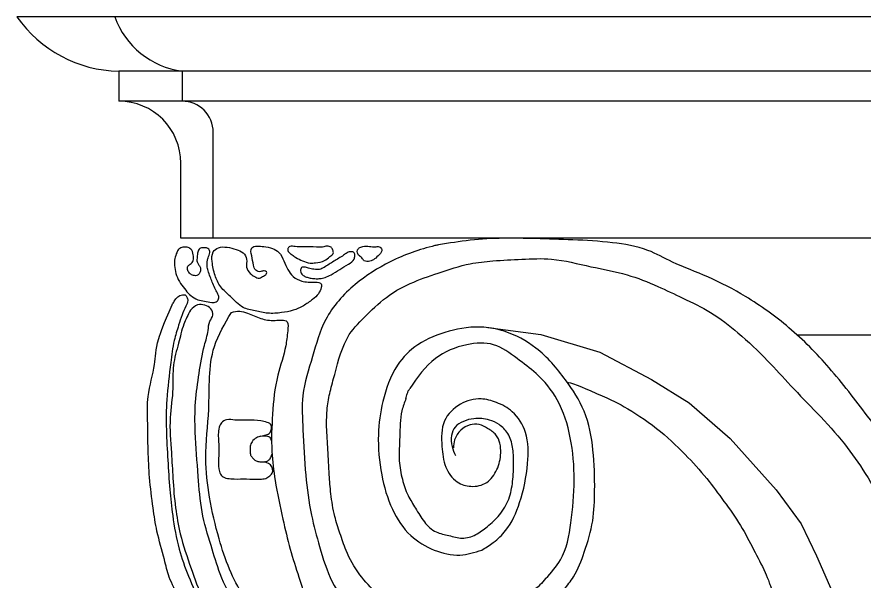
# Model space of a CAD drawing. Header units: millimetres. Extents: x 0 to 1128, y 0 to 3594.
# Drawn here: x 340.7 to 511.7, y 3479.7 to 3593.6 of the extents above; entities that cross this region are included whole.
import ezdxf

# ---------------------------------------------------------------- set-up
doc = ezdxf.new("R2010")
doc.units = ezdxf.units.MM
doc.layers.add('ceco.net 396 Corinthian column', color=7, linetype='Continuous')

msp = doc.modelspace()

# ---------------------------------------------------------------- linework, layer by layer
at = {"layer": 'ceco.net 396 Corinthian column'}
for p, q in [((880.74, 3593.56), (340.7, 3593.56)), ((556.01, 3582.62), (361.26, 3582.62)), ((361.26, 3582.62), (361.26, 3576.56)), ((374.03, 3582.62), (374.03, 3576.56)), ((551.87, 3576.56), (361.26, 3576.56)), ((380.33, 3548.9), (380.33, 3570.27)), ((373.78, 3548.9), (373.78, 3564.04)), ((547.76, 3548.9), (373.78, 3548.9)), ((553.63, 3529.37), (498.22, 3529.37))]:
    msp.add_line(p, q, dxfattribs=at)
msp.add_lwpolyline([(435.77, 3530.87), (446.48, 3529.47), (458.35, 3525.9), (468.76, 3520.38), (476.4, 3515.67), (484.69, 3508.52), (493.96, 3498.1), (499, 3491.28), (502.09, 3484.79), (505.67, 3476.67), (505.99, 3475.69)], dxfattribs=at)
for centre, radius, start, end in [((361.76, 3608.35), 25.73, 215.0711, 268.8679), ((376.25, 3599.25), 16.78, 199.8193, 262.3974), ((361.26, 3564.04), 12.53, 0, 90), ((374.03, 3570.27), 6.29, 0, 90)]:
    msp.add_arc(centre, radius, start, end, dxfattribs=at)
for points, knots in [([(538, 3455.1), (538, 3455.1), (537.17, 3462.76), (532.79, 3472.55), (527.93, 3487.28), (521.97, 3500.73), (513.03, 3512.15), (505.06, 3522.66), (496.92, 3530.96), (488.51, 3536.93), (480.5, 3541.17), (473.63, 3543.6), (467.62, 3547.02), (460.66, 3548.17), (453.06, 3548.61), (445.7, 3548.81), (438.8, 3548.99), (432.25, 3548.61), (427.93, 3547.92), (425.8, 3547.58), (425.56, 3547.52), (422.2, 3546.77), (416.24, 3544.61), (408.54, 3539.74), (402.63, 3533.16), (400.4, 3524.95), (398.02, 3517.62), (398.49, 3509.48), (398.85, 3501.45), (399.89, 3493.51), (401.85, 3486.35), (403.85, 3479.76), (407.57, 3474.29), (412.44, 3471.13), (417.34, 3468.48), (422.87, 3467.68), (428.13, 3467.39), (433.47, 3467.65), (438.44, 3468.66), (443.57, 3471.39), (447.64, 3474.17), (450.24, 3476.83), (451.17, 3478.02)], [0.3376614, 0.3376614, 0.3376614, 0.3376614, 0.3382944, 0.3515998, 0.360868, 0.3717395, 0.3829936, 0.3919379, 0.4001556, 0.4078907, 0.4140453, 0.4195997, 0.4235408, 0.4288041, 0.4345377, 0.4399676, 0.4446365, 0.4494088, 0.4540486, 0.4540486, 0.4540486, 0.4545871, 0.4614571, 0.4675179, 0.4741493, 0.4798402, 0.4856358, 0.4905795, 0.497184, 0.5030103, 0.5077316, 0.5131545, 0.51778, 0.521578, 0.5255443, 0.5296657, 0.5334308, 0.5369072, 0.5411632, 0.5441804, 0.549404, 0.5515082, 0.5515082, 0.5515082, 0.5515082]), ([(377.08, 3545.13), (377.1, 3545.45), (377.14, 3546.05), (377.52, 3546.88), (378.28, 3547.02), (378.88, 3546.99), (379.55, 3546.76), (379.75, 3545.85), (379.3, 3545.1), (379.06, 3544.11), (379.06, 3543.11), (379.39, 3541.98), (379.79, 3540.87), (380.26, 3539.7), (380.75, 3538.61), (381.3, 3537.67), (381.57, 3536.7), (380.95, 3535.92), (379.81, 3535.91), (378.61, 3536.22), (377.1, 3536.44), (375.76, 3537.22), (374.72, 3538.47), (373.69, 3539.78), (372.85, 3541.32), (372.56, 3542.94), (372.42, 3544.44), (372.83, 3545.6), (373.17, 3546.59), (374.01, 3547.15), (374.96, 3547.16), (376.01, 3546.73), (376.33, 3545.61), (376.45, 3544.44), (375.84, 3543.69), (375.04, 3543.28), (375.15, 3542.38), (375.6, 3541.7), (376.33, 3541.34), (377.16, 3541.3), (377.58, 3541.88), (377.83, 3542.44), (377.75, 3543.11), (377.33, 3543.58), (376.97, 3544.25), (377.04, 3544.79), (377.08, 3545.13)], [0, 0, 0, 0, 0.0039521, 0.0072229, 0.0097328, 0.0124983, 0.0145834, 0.017472, 0.0219951, 0.0248371, 0.0294895, 0.0337526, 0.038877, 0.0435167, 0.0488383, 0.0530766, 0.0567316, 0.059801, 0.0634612, 0.0694161, 0.0748983, 0.0814652, 0.0873216, 0.0942173, 0.1013856, 0.1079088, 0.1137699, 0.1189545, 0.1225781, 0.1259262, 0.1302418, 0.1334818, 0.1385744, 0.1430549, 0.146986, 0.1494361, 0.1528825, 0.1559901, 0.159075, 0.1623561, 0.1646753, 0.1670762, 0.1696844, 0.1721698, 0.1744829, 0.1784565, 0.1784565, 0.1784565, 0.1784565]), ([(387.79, 3541.78), (387.47, 3542.18), (386.8, 3543.03), (387.29, 3544.63), (386.44, 3546.1), (384.85, 3546.69), (383.2, 3547.16), (381.48, 3547.19), (379.98, 3546.1), (380.09, 3543.84), (380.55, 3541.49), (381.72, 3538.91), (384.02, 3537.09), (385.95, 3534.75), (388.84, 3534.27), (391.39, 3533.63), (393.99, 3533.84), (396.44, 3534.25), (398.56, 3535.23), (400.24, 3536.39), (401.58, 3537.61), (402.11, 3538.69), (402.27, 3539.97), (400.22, 3540.08), (398.47, 3539.99), (396.38, 3541.02), (395.32, 3542.61), (394.59, 3544.34), (393.8, 3546.03), (392.23, 3547.01), (390.64, 3547.17), (389.3, 3547.41), (387.67, 3547.08), (388.19, 3545.14), (388.36, 3543.79), (388.73, 3542.33), (389.87, 3542.03), (390.54, 3542.45), (391.27, 3542.17), (391, 3541.43), (390.33, 3541.28), (389.65, 3540.67), (388.59, 3541.13), (388.05, 3541.57), (387.79, 3541.78)], [0, 0, 0, 0, 0.0057608, 0.0122047, 0.0179741, 0.0241533, 0.0317531, 0.0386786, 0.0439307, 0.0518091, 0.0630932, 0.0733881, 0.0844587, 0.0978464, 0.1079106, 0.1182125, 0.1292799, 0.1386764, 0.1477526, 0.1566947, 0.1632077, 0.168771, 0.1715328, 0.1763436, 0.1874397, 0.1952719, 0.2021779, 0.2097985, 0.2178526, 0.2238571, 0.2309063, 0.2364556, 0.2408245, 0.2472685, 0.2547613, 0.2592952, 0.2635664, 0.2663694, 0.2683959, 0.2709764, 0.2730029, 0.2765497, 0.2807832, 0.2849985, 0.2849985, 0.2849985, 0.2849985]), ([(396.26, 3545.55), (396.01, 3545.7), (395.56, 3545.98), (395.21, 3546.79), (395.93, 3547.42), (397.02, 3547.15), (398.8, 3547.12), (400.64, 3547.2), (402.32, 3547.04), (403.25, 3547.38), (404.14, 3547.21), (404.49, 3546.54), (404.69, 3545.71), (403.72, 3545.12), (402.75, 3544.18), (401.23, 3543.96), (399.71, 3543.81), (398.37, 3544.35), (397.14, 3544.87), (396.5, 3545.37), (396.26, 3545.55)], [0, 0, 0, 0, 0.00345148, 0.00637556, 0.00870988, 0.01300693, 0.01896156, 0.03019413, 0.03498494, 0.03867812, 0.04192228, 0.04466892, 0.04732967, 0.05106571, 0.056383, 0.06387357, 0.06833821, 0.07455434, 0.08061161, 0.08423037, 0.08423037, 0.08423037, 0.08423037]), ([(409.75, 3546.95), (409.61, 3546.8), (409.24, 3546.39), (409.57, 3545.44), (410.33, 3545.01), (410.83, 3544.15), (411.97, 3544.17), (412.99, 3544.75), (413.78, 3545.49), (414.66, 3546.52), (413.82, 3547.32), (412.89, 3547.09), (411.81, 3547.29), (410.66, 3547.4), (410, 3547.07), (409.75, 3546.95)], [0, 0, 0, 0, 0.00233122, 0.00623565, 0.00975296, 0.01270895, 0.01730176, 0.02130387, 0.02665567, 0.03109977, 0.03419219, 0.03737509, 0.0419679, 0.04733857, 0.05064088, 0.05064088, 0.05064088, 0.05064088]), ([(398.1, 3541.83), (398.03, 3542), (397.86, 3542.37), (398.07, 3543.06), (398.85, 3543.15), (399.62, 3542.79), (400.64, 3542.64), (401.77, 3542.49), (403.11, 3543.24), (404.64, 3544.29), (406.25, 3545.17), (407.32, 3546.01), (408.07, 3546.27), (408.87, 3546.06), (408.92, 3545.34), (408.78, 3544.39), (406.78, 3543.19), (404.96, 3541.94), (403, 3540.99), (401.96, 3540.75), (401.02, 3540.72), (400.14, 3540.8), (399.34, 3541.01), (398.59, 3541.24), (398.27, 3541.63), (398.1, 3541.83)], [0, 0, 0, 0, 0.0021529, 0.0047537, 0.0071219, 0.0103343, 0.0149227, 0.0194242, 0.0235079, 0.0326323, 0.0418683, 0.0452881, 0.0487492, 0.0512319, 0.0535992, 0.0563436, 0.0625331, 0.0787962, 0.0841465, 0.0882296, 0.0914455, 0.0953212, 0.0986254, 0.1013933, 0.1044815, 0.1044815, 0.1044815, 0.1044815]), ([(447.42, 3480.21), (447.06, 3479.77), (445.78, 3478.31), (442.91, 3476.4), (439.39, 3474.02), (435.43, 3472.29), (431.47, 3471.66), (427.75, 3471.24), (423.92, 3471.87), (420.39, 3473.38), (416.52, 3474.69), (413.1, 3477.38), (409.63, 3480.98), (407.27, 3485.27), (405.92, 3489.34), (404.66, 3493.1), (404.06, 3497.08), (403.68, 3501.57), (403.53, 3506.07), (403.15, 3510.55), (403.24, 3514.51), (403.9, 3518.06), (405.32, 3523), (406.68, 3528.89), (411.5, 3533.63), (415.4, 3537.38), (420.42, 3540.06), (425.95, 3541.95), (431.46, 3543.81), (437.18, 3544.41), (442.65, 3544.69), (449.35, 3544.97), (456.34, 3543.09), (463.65, 3541.84), (469.76, 3539.38), (475.33, 3536.73), (481, 3534.02), (486.66, 3529.6), (491.99, 3524.58), (497.05, 3518.91), (502.4, 3513.49), (507.66, 3507.77), (512.2, 3501.26), (515.75, 3494.98), (519.11, 3488.85), (521.97, 3483.15), (524.17, 3477.58), (525.37, 3472.47), (527.53, 3467.64), (529.22, 3462.94), (529.84, 3459.07), (530.09, 3457.66), (530.26, 3455.94)], [0.1414173, 0.1414173, 0.1414173, 0.1414173, 0.1426489, 0.1455933, 0.1487545, 0.1518165, 0.1547788, 0.1573651, 0.159833, 0.1630226, 0.1656089, 0.1685633, 0.1722784, 0.1763226, 0.178961, 0.1815104, 0.1848382, 0.1875854, 0.1911981, 0.1945302, 0.197267, 0.1996937, 0.2022624, 0.2083876, 0.2121994, 0.2165496, 0.2200131, 0.224325, 0.2291429, 0.2324503, 0.2366637, 0.2409541, 0.2467774, 0.2521241, 0.2568884, 0.2608769, 0.2654286, 0.2703562, 0.2762446, 0.2811817, 0.2866854, 0.2926408, 0.2978881, 0.3037268, 0.3081588, 0.3129326, 0.3174277, 0.3210177, 0.324186, 0.3288149, 0.3316196, 0.3318436, 0.3318436, 0.3318436, 0.3318436]), ([(372.02, 3535.46), (370.27, 3531.44), (368.62, 3527.05), (368.78, 3523.28), (366.91, 3517.52), (367.13, 3511.75), (367.12, 3506.29), (367.44, 3500.38), (368.08, 3494.95), (368.94, 3489.38), (370.31, 3484.8), (371.4, 3480.18), (373.32, 3476.52), (374.89, 3472.97), (376.87, 3470.44), (378.47, 3469.06), (380.17, 3468.83), (380.78, 3470.39), (379.3, 3472.24), (377.45, 3475.66), (375.36, 3480.52), (373.16, 3486.49), (372.17, 3492.42), (371.48, 3498.41), (371.16, 3504.19), (370.79, 3510.22), (370.85, 3516.82), (371.65, 3522.8), (372.23, 3527.88), (373.25, 3531.02), (373.97, 3533.37), (374.67, 3534.95), (375.32, 3536.17), (375.04, 3536.97), (374.71, 3537.57), (373.93, 3537.45), (373.09, 3537.14), (372.49, 3536.29), (372.16, 3535.71), (372.02, 3535.46)], [0.0032163, 0.0032163, 0.0032163, 0.0032163, 0.0052631, 0.0090491, 0.0137707, 0.0171903, 0.0215658, 0.025489, 0.0299333, 0.0333291, 0.0375965, 0.0402142, 0.0434981, 0.0464613, 0.0485426, 0.0503414, 0.0509831, 0.0517796, 0.0531828, 0.0557368, 0.06033, 0.0644752, 0.0694065, 0.0732057, 0.0774481, 0.0818693, 0.0862147, 0.0916156, 0.0948595, 0.0971589, 0.0987359, 0.1000933, 0.1009796, 0.1014896, 0.1018894, 0.1022748, 0.1029977, 0.103819, 0.1044224, 0.1044224, 0.1044224, 0.1044224]), ([(375.72, 3534.37), (376.17, 3534.83), (376.97, 3535.65), (378.64, 3535.48), (379.92, 3534.83), (380.5, 3533.33), (379.38, 3532.05), (379.35, 3529.85), (378.22, 3526.45), (377.46, 3521.6), (376.6, 3515.77), (376.63, 3508.8), (377.28, 3501.44), (377.8, 3493.7), (379.79, 3487.2), (381.7, 3480.82), (384.04, 3475.87), (387.1, 3473.34), (388.74, 3472.11), (389.13, 3470.42), (388.13, 3469.55), (387.13, 3468.7), (385.56, 3468.96), (383.77, 3468.91), (381.71, 3469.97), (379.9, 3472.55), (377.83, 3476.64), (375.78, 3482.49), (373.67, 3488.57), (372.61, 3494.71), (372.17, 3500.19), (371.88, 3506.25), (371.32, 3512.32), (372.38, 3518.15), (372, 3523.26), (373.34, 3527.5), (374.15, 3531.33), (375.24, 3533.44), (375.72, 3534.37)], [0, 0, 0, 0, 0.0071949, 0.0129402, 0.01852, 0.0238117, 0.0293721, 0.0369197, 0.0492104, 0.0720868, 0.0953157, 0.1194572, 0.1549983, 0.183611, 0.2116563, 0.2355441, 0.2636815, 0.2745243, 0.2828123, 0.2876461, 0.2925768, 0.297419, 0.3026833, 0.3103739, 0.3189308, 0.3287905, 0.3473962, 0.3737239, 0.4026351, 0.4240141, 0.447774, 0.4682522, 0.4964724, 0.5199942, 0.5385748, 0.5567224, 0.572615, 0.5850205, 0.5850205, 0.5850205, 0.5850205]), ([(384, 3533.92), (382.66, 3531.68), (379.11, 3525.75), (379.83, 3515.24), (378.46, 3505.19), (379.5, 3496.36), (381.2, 3488.88), (383.44, 3482.2), (386.01, 3476.89), (389.18, 3473.75), (392.12, 3471.82), (394.79, 3472.15), (397.26, 3472.75), (398.88, 3474.77), (398.57, 3477.6), (397.36, 3481.29), (395.75, 3486.26), (394.23, 3492.78), (392.85, 3499.33), (391.95, 3506.43), (392.24, 3513.56), (392.91, 3520.69), (394.97, 3526.26), (395.27, 3529.62), (395.65, 3532.69), (392.44, 3532.15), (389.94, 3532.58), (387.66, 3533.68), (385.65, 3534.35), (384.56, 3534.06), (384, 3533.92)], [0, 0, 0, 0, 0.0306123, 0.0810081, 0.1206157, 0.1519404, 0.1862542, 0.2119886, 0.2361488, 0.2555156, 0.2650517, 0.2765123, 0.2861373, 0.2948867, 0.3044865, 0.3183326, 0.3417811, 0.3664871, 0.3982415, 0.4216022, 0.4516764, 0.4830858, 0.5073809, 0.5196165, 0.5270211, 0.536585, 0.5483099, 0.5596855, 0.5662157, 0.5729088, 0.5729088, 0.5729088, 0.5729088]), ([(451.17, 3478.02), (451.82, 3478.85), (453.6, 3481.12), (455.41, 3485.89), (457.16, 3491.69), (457.39, 3498.68), (457.19, 3506.09), (455.73, 3513.97), (451.29, 3520.81), (446.19, 3526.82), (440.09, 3530.05), (433.99, 3531.35), (427.92, 3530.36), (421.65, 3528.01), (416.68, 3522.96), (414.43, 3516.36), (413.35, 3508.83), (414.07, 3501.41), (416.02, 3494.34), (419.67, 3488.77), (424.72, 3485.77), (429.91, 3484.5), (433.07, 3485.51), (434.52, 3485.98)], [0, 0, 0, 0, 0.0125503, 0.0342219, 0.0603169, 0.0845329, 0.1170004, 0.1491686, 0.1782946, 0.2131798, 0.2421209, 0.258768, 0.2867932, 0.3141331, 0.3373985, 0.368765, 0.3954369, 0.427803, 0.4568552, 0.4825902, 0.5047343, 0.525754, 0.5437021, 0.5437021, 0.5437021, 0.5437021]), ([(447.42, 3480.21), (448.52, 3481.41), (451.4, 3484.56), (452.68, 3491.82), (453.43, 3500.06), (452.72, 3508.53), (450.4, 3516.14), (446.11, 3521.36), (441.55, 3524.72), (437.15, 3528.03), (430.91, 3527.63), (424.45, 3524.99), (421.55, 3520.83), (420, 3518.61)], [0, 0, 0, 0, 0.0191392, 0.0502042, 0.0844076, 0.1186565, 0.1508487, 0.1777366, 0.1972673, 0.2191513, 0.2406847, 0.2681999, 0.2997704, 0.2997704, 0.2997704, 0.2997704]), ([(452.1, 3519.41), (451.05, 3520.47), (459.46, 3516.81), (462.77, 3515.4), (470.12, 3510.61), (475.31, 3505.66), (479.88, 3500.67), (483.44, 3495.76), (486.84, 3491.13), (489.32, 3486.17), (491.37, 3482.38), (492.5, 3479.67), (492.85, 3478.51), (494.34, 3475.03)], [0, 0, 0, 0, 0.00320952, 0.00868314, 0.01429805, 0.01991591, 0.02460765, 0.02873317, 0.03297341, 0.03694678, 0.04062835, 0.04225025, 0.04324889, 0.04324889, 0.04324889, 0.04324889]), ([(419.23, 3516.55), (419.29, 3516.88), (419.42, 3517.61), (419.8, 3518.26), (420, 3518.61)], [0, 0, 0, 0, 0.003984796, 0.008843769, 0.008843769, 0.008843769, 0.008843769]), ([(419.23, 3516.55), (418.92, 3515.73), (417.99, 3513.27), (418.06, 3508.96), (417.67, 3504.34), (418.4, 3500.34), (419.45, 3497.06), (421.25, 3494.35), (422.76, 3491.63), (425.07, 3489.41), (427.93, 3489), (430.58, 3488.09), (433.4, 3488.95), (435.8, 3490.8), (438.29, 3493.02), (440.15, 3496.19), (440.88, 3499.9), (440.96, 3503.42), (440.91, 3506.7), (440.03, 3509.48), (438.21, 3511.39), (435.78, 3512.44), (433.24, 3512.65), (430.85, 3512.08), (429.01, 3511), (428.27, 3509), (428.38, 3506.94), (428.96, 3505.65), (429.23, 3505.04)], [0, 0, 0, 0, 0.010341, 0.0312041, 0.0505858, 0.0655882, 0.0794064, 0.0912553, 0.1042563, 0.1167614, 0.1273725, 0.1381633, 0.1494546, 0.1606055, 0.1743178, 0.1890059, 0.2034521, 0.2189709, 0.2309718, 0.2425632, 0.2527849, 0.261308, 0.2736973, 0.2824222, 0.2905405, 0.297804, 0.3066205, 0.3145384, 0.3145384, 0.3145384, 0.3145384]), ([(434.52, 3485.98), (435.32, 3486.46), (437.1, 3487.54), (440.18, 3490.47), (442.61, 3496.07), (443.94, 3502.81), (443.99, 3509.41), (441.22, 3513.92), (437.69, 3515.82), (434.02, 3516.81), (429.92, 3515.72), (426.3, 3512.12), (426.38, 3507.16), (426.89, 3502.81), (429.12, 3499.58), (432.44, 3498.56), (435.77, 3499.28), (437.8, 3502.21), (438.62, 3505.59), (438.03, 3509.05), (435.79, 3510.5), (434.07, 3511.52), (432.01, 3511.36), (430.14, 3510.28), (428.97, 3508.49), (428.84, 3507.18), (428.79, 3506.64)], [0, 0, 0, 0, 0.0110887, 0.0248002, 0.050017, 0.0820113, 0.1070896, 0.1267416, 0.1414367, 0.1541011, 0.1712074, 0.1896598, 0.2102057, 0.2270672, 0.242154, 0.2536416, 0.266728, 0.2797745, 0.2935349, 0.3084932, 0.3170265, 0.3244417, 0.3318566, 0.3403848, 0.3495753, 0.3560056, 0.3560056, 0.3560056, 0.3560056]), ([(390.3, 3509.01), (391.48, 3509.39), (391.82, 3509.65), (392.04, 3510.21), (392.23, 3511.32), (391.08, 3511.87), (389.52, 3512.12), (387.29, 3512.28), (385.01, 3512.09), (383.18, 3512.45), (381.92, 3511.8), (381.23, 3510.16), (381.48, 3507.53), (381.44, 3504.57), (381.32, 3502.18), (382.04, 3500.76), (383.26, 3500.38), (384.92, 3500.29), (387.13, 3500.36), (389.22, 3500.25), (390.9, 3500.33), (391.72, 3500.96), (392.42, 3501.59), (392.29, 3502.51), (392.01, 3503.08), (391.4, 3503.53), (390.76, 3503.79)], [0.00161596, 0.00161596, 0.00161596, 0.00161596, 0.00189746, 0.00243141, 0.00304176, 0.00374102, 0.00471199, 0.00661242, 0.00844979, 0.00966501, 0.0105142, 0.01124266, 0.01334641, 0.01607011, 0.01767307, 0.0184298, 0.01926633, 0.02024818, 0.02205631, 0.02398297, 0.02482121, 0.02552767, 0.02620317, 0.02668058, 0.0273102, 0.02780051, 0.02780051, 0.02780051, 0.02780051]), ([(389.93, 3508.94), (389.64, 3508.86), (388.95, 3508.66), (388.14, 3507.95), (387.71, 3506.93), (387.81, 3506.01), (387.76, 3505.19), (388.19, 3504.68), (388.59, 3504.21), (389.18, 3503.84), (389.95, 3503.8), (390.69, 3503.73), (391.37, 3503.97), (391.9, 3504.48), (392.09, 3504.96), (392.2, 3505.26)], [0, 0, 0, 0, 0.00355153, 0.00848296, 0.0122721, 0.01633143, 0.01941527, 0.02164439, 0.02400981, 0.02676511, 0.0297114, 0.03305635, 0.03558353, 0.03794871, 0.0416614, 0.0416614, 0.0416614, 0.0416614]), ([(389.93, 3508.94), (390.3, 3509.05), (391.25, 3509.02), (391.76, 3508.85), (391.93, 3508.34), (392.06, 3508.08), (392.11, 3507.98)], [0, 0, 0, 0, 0.000513936, 0.001201908, 0.001582135, 0.001813498, 0.001813498, 0.001813498, 0.001813498])]:
    msp.add_open_spline(points, degree=3, knots=knots, dxfattribs=at)

doc.saveas('drawing.dxf')
